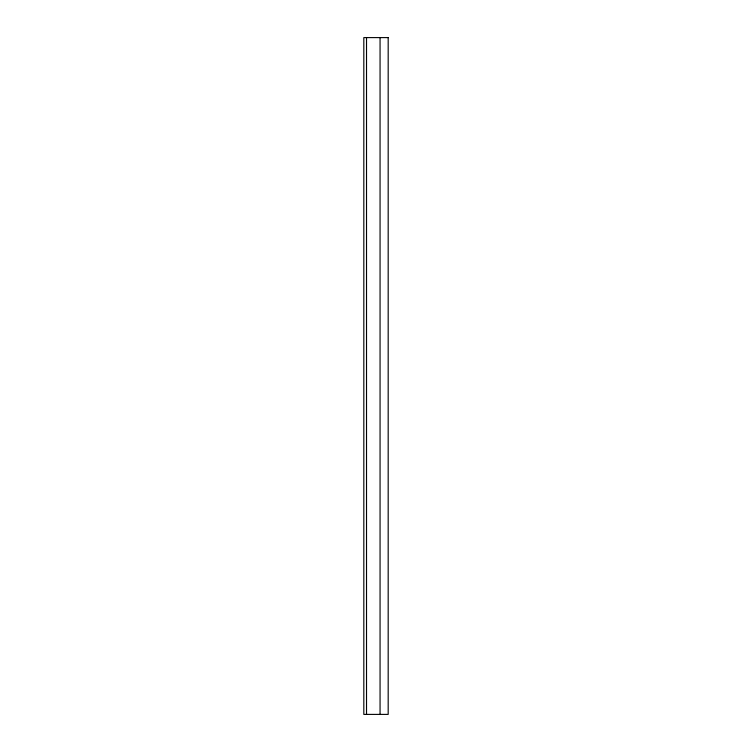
<?xml version="1.0" encoding="UTF-8"?>
<svg xmlns="http://www.w3.org/2000/svg" width="752" height="752" viewBox="0 0 752 752"><rect width="100%" height="100%" fill="white"/><g stroke="black" fill="none" stroke-linecap="round" stroke-linejoin="round"><path stroke-width="1.13" d="M380.061 37.6L380.061 714.4M366.525 37.6L366.525 714.4M388.182 37.6L363.818 37.6L363.818 714.4L388.182 714.4L388.182 37.6"/></g></svg>
